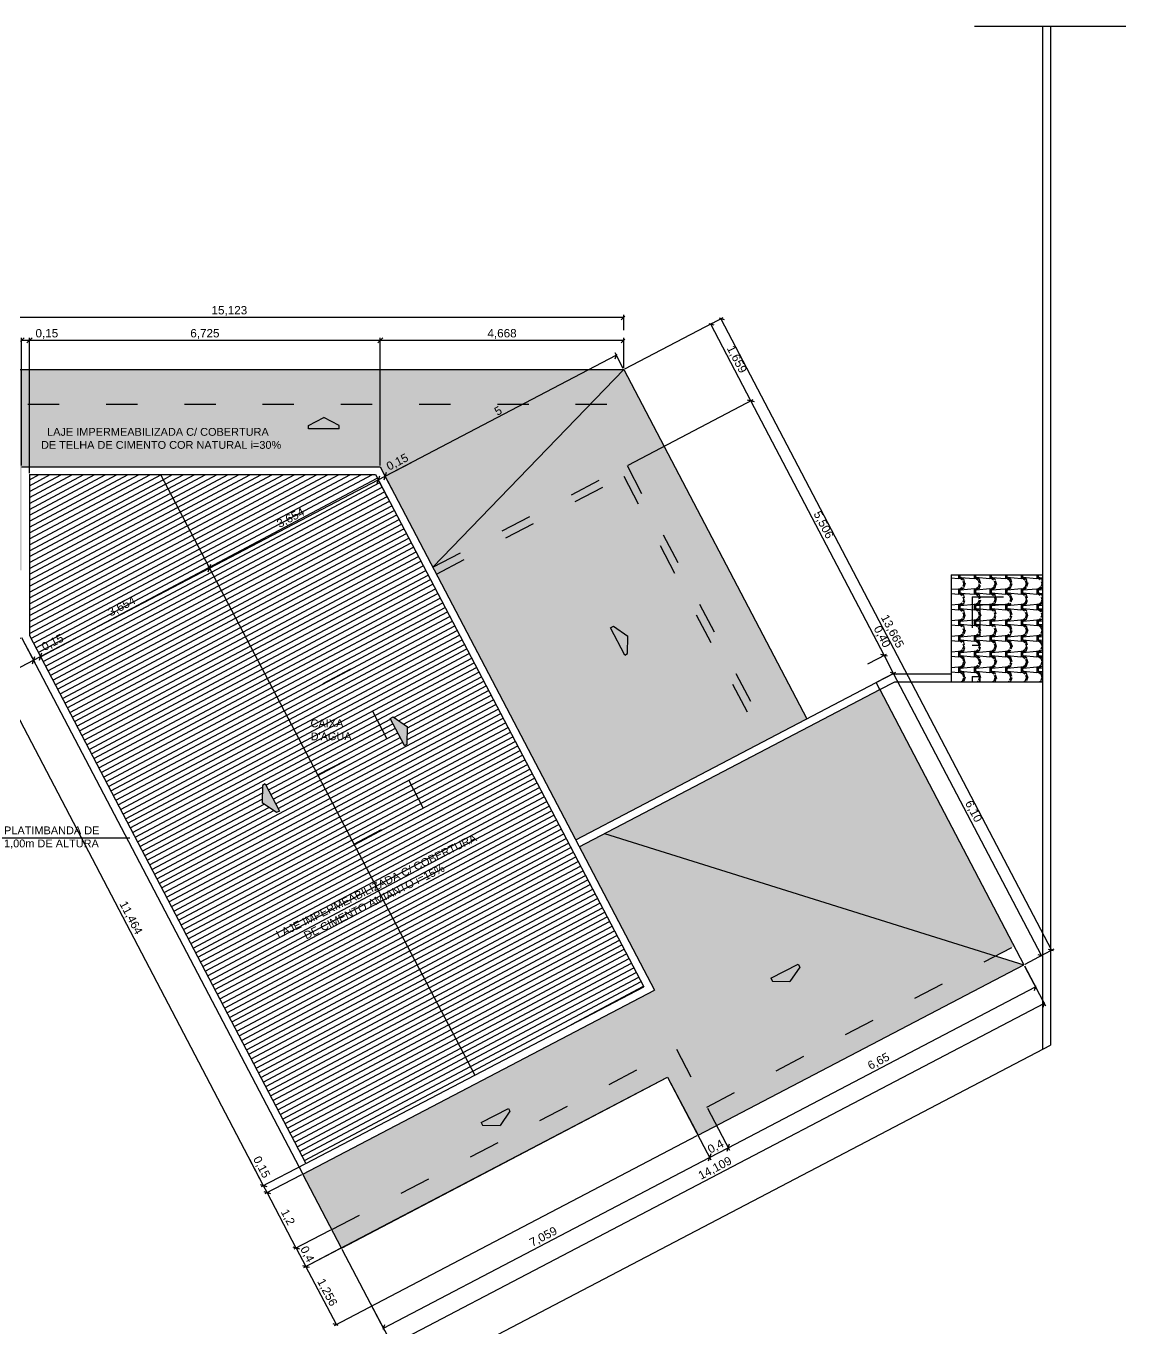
# Model space of a CAD drawing. Header units: millimetres. Extents: x 313 to 493, y 47 to 181.
# Drawn here: x 471.65 to 492.73, y 134.43 to 159.4 of the extents above; entities that cross this region are included whole.
import ezdxf

# ---------------------------------------------------------------- set-up
doc = ezdxf.new("R2010")
doc.units = ezdxf.units.MM
doc.header["$LTSCALE"] = 0.05
doc.header["$MEASUREMENT"] = 0
doc.header["$PDMODE"] = 3
doc.linetypes.add('ACAD_ISO03W100', pattern=[30, 12, -18])
for name, color, linetype in [('01', 1, 'Continuous'), ('02', 2, 'Continuous'), ('03', 3, 'Continuous'), ('05', 5, 'Continuous'), ('BAN', 13, 'Continuous'), ('P02', 6, 'Continuous'), ('RUAS', 5, 'Continuous'), ('TRACEJADO', 7, 'ACAD_ISO03W100'), ('VEGET', 3, 'Continuous')]:
    doc.layers.add(name, color=color, linetype=linetype)
doc.styles.get("Standard").update_dxf_attribs({"font": 'arial.ttf'})
doc.dimstyles.new('ISO-25', dxfattribs={"dimscale": 0.04, "dimtxt": 4, "dimasz": 2.5, "dimexe": 1.25, "dimexo": 0.625, "dimtad": 1, "dimdec": 3, "dimtxsty": 'Standard', "dimblk": 'OBLIQUE', "dimcen": 2.5, "dimadec": 0, "dimazin": 0, "dimtfac": 1, "dimtdec": 3, "dimtmove": 0, "dimatfit": 3, "dimldrblk": 'OBLIQUE', "dimfxl": 1, "dimarcsym": 0})
pattern_1 = [(243.2176, (-276.535729, -88.488078), (1.66295211208, 3.26260482417), [0.0624261, -6.1801698]), (278.71, (-276.563858, -88.543808), (-0.80500361074, 5.34808100761), [0.0635688, -6.2933172]), (317.29, (-276.554232, -88.606643), (3.98360778999, -3.657987186), [0.0635688, -6.2933172]), (352.7824, (-276.507521, -88.649761), (3.63473300352, -0.44577568223), [0.0624261, -6.1801698]), (28, (-276.4456, -88.6576), (0.12404281, 0.40572575), [0.03, -0.27]), (208, (-276.50924, -88.474), (-0.12404281, -0.40572575), [0.03, -0.27]), (118, (-276.53043, -88.48526), (-0.40572575, 0.12404281), [0.024, -0.276]), (118, (-276.50924, -88.474), (-0.40572575, 0.12404281), [0.024, -0.276]), (243.5377, (-276.554943, -88.471113), (-0.6370120192, -1.358018879), [0.077421, -2.5032768]), (280.2553, (-276.589442, -88.540422), (1.24431898771, -6.81334491227), [0.0787464, -7.7958963]), (315.7447, (-276.575422, -88.617911), (-4.95270457946, 4.8415613169), [0.0787464, -7.7958963]), (352.4623, (-276.51902, -88.672864), (-1.4820612755, 0.2312876218), [0.077421, -2.5032768]), (28, (-276.44227, -88.68302), (0.12404281, 0.40572575), [0.015, -0.285]), (208, (-276.5417, -88.46407), (-0.12404281, -0.40572575), [0.015, -0.285]), (118, (-276.40086, -88.72896), (-0.40572575, 0.12404281), [0.06, -0.24]), (118, (-276.37967, -88.7177), (-0.40572575, 0.12404281), [0.084, -0.216]), (202.8056, (-276.43962, -88.681612), (2.7896837523, 1.1435317698), [0.2650887, -3.0485196]), (213.1944, (-276.552294, -88.469704), (-2.5080021598, -1.6732977957), [0.2650887, -3.0485196])]

# ---------------------------------------------------------------- blocks, each defined once
blk = doc.blocks.new('_Oblique')
at = {"layer": 'TRACEJADO', "color": 0, "lineweight": -2}
blk.add_line((-0.5, -0.5), (0.5, 0.5), dxfattribs=at)
blk = doc.blocks.new('*D355')
at = {"layer": 'BAN', "color": 0, "lineweight": -2}
for p, q in [((484.793, 153.691), (485.013, 153.806)), ((484.968, 153.783), (491.307, 141.677)), ((491.133, 141.585), (491.352, 141.7))]:
    blk.add_line(p, q, dxfattribs=at)
at = {"layer": 'Defpoints', "color": 0}
for p in [(484.771, 153.68), (491.11, 141.574), (491.307, 141.677)]:
    blk.add_point(p, dxfattribs=at)
at = {"layer": 'BAN', "color": 0, "lineweight": -2, "xscale": 0.1, "yscale": 0.1, "zscale": 0.1}
for p, rotation in [((484.968, 153.783), 117.6381895532783), ((491.307, 141.677), 297.6381895532783)]:
    blk.add_blockref('_Oblique', p, dxfattribs=dict(at, rotation=rotation))
at = {"layer": 'BAN', "color": 0, "insert": (488.245, 147.786), "char_height": 0.16, "attachment_point": 5, "rotation": 297.6382}
blk.add_mtext('13,665', dxfattribs=at)
blk = doc.blocks.new('*D356')
at = {"layer": 'BAN', "color": 0, "lineweight": -2}
for p, q in [((483.189, 150.978), (485.585, 152.233)), ((488.095, 147.332), (485.541, 152.21)), ((487.781, 147.168), (488.139, 147.355))]:
    blk.add_line(p, q, dxfattribs=at)
at = {"layer": 'Defpoints', "color": 0}
for p in [(485.541, 152.21), (483.167, 150.967), (487.759, 147.156)]:
    blk.add_point(p, dxfattribs=at)
at = {"layer": 'BAN', "color": 0, "lineweight": -2, "xscale": 0.1, "yscale": 0.1, "zscale": 0.1}
for p, rotation in [((485.541, 152.21), 117.6381895532734), ((488.095, 147.332), 297.6381895532734)]:
    blk.add_blockref('_Oblique', p, dxfattribs=dict(at, rotation=rotation))
at = {"layer": 'BAN', "color": 0, "insert": (486.925, 149.827), "char_height": 0.16, "attachment_point": 5, "rotation": 297.6382}
blk.add_mtext('5,506', dxfattribs=at)
blk = doc.blocks.new('*D357')
at = {"layer": 'BAN', "color": 0, "lineweight": -2}
for p, q in [((471.541, 147.66), (470.84, 147.293)), ((476.202, 137.16), (470.884, 147.316)), ((476.992, 137.574), (476.157, 137.137))]:
    blk.add_line(p, q, dxfattribs=at)
at = {"layer": 'Defpoints', "color": 0}
for p in [(471.563, 147.671), (470.884, 147.316), (477.014, 137.586)]:
    blk.add_point(p, dxfattribs=at)
at = {"layer": 'BAN', "color": 0, "lineweight": -2, "xscale": 0.1, "yscale": 0.1, "zscale": 0.1}
for p, rotation in [((470.884, 147.316), 117.6381895532734), ((476.202, 137.16), 297.6381895532734)]:
    blk.add_blockref('_Oblique', p, dxfattribs=dict(at, rotation=rotation))
at = {"layer": 'BAN', "color": 0, "insert": (473.65, 142.294), "char_height": 0.16, "attachment_point": 5, "rotation": 297.6382}
blk.add_mtext('11,464', dxfattribs=at)
blk = doc.blocks.new('*D408')
at = {"layer": 'BAN', "color": 0, "lineweight": -2}
for p, q in [((475.181, 148.963), (475.138, 149.045)), ((471.924, 147.305), (475.162, 149.001)), ((471.919, 147.315), (471.947, 147.261))]:
    blk.add_line(p, q, dxfattribs=at)
at = {"layer": 'Defpoints', "color": 0}
for p in [(475.162, 149.001), (475.193, 148.941), (471.907, 147.338)]:
    blk.add_point(p, dxfattribs=at)
at = {"layer": 'BAN', "color": 0, "lineweight": -2, "xscale": 0.1, "yscale": 0.1, "zscale": 0.1}
for p, rotation in [((475.162, 149.001), 27.63818955327006), ((471.924, 147.305), 207.6381895532701)]:
    blk.add_blockref('_Oblique', p, dxfattribs=dict(at, rotation=rotation))
at = {"layer": 'BAN', "color": 0, "insert": (473.487, 148.26), "char_height": 0.16, "attachment_point": 5, "rotation": 27.6382}
blk.add_mtext('3,654', dxfattribs=at)
blk = doc.blocks.new('*D409')
at = {"layer": 'BAN', "color": 0, "lineweight": -2}
for p, q in [((471.575, 147.649), (471.815, 147.192)), ((471.924, 147.305), (472.426, 147.568)), ((471.791, 147.236), (471.924, 147.305)), ((471.919, 147.315), (471.947, 147.261))]:
    blk.add_line(p, q, dxfattribs=at)
at = {"layer": 'Defpoints', "color": 0}
for p in [(471.563, 147.671), (471.907, 147.338), (471.924, 147.305)]:
    blk.add_point(p, dxfattribs=at)
at = {"layer": 'BAN', "color": 0, "lineweight": -2, "xscale": 0.1, "yscale": 0.1, "zscale": 0.1}
for p, rotation in [((471.791, 147.236), 207.6381895532701), ((471.924, 147.305), 27.63818955327006)]:
    blk.add_blockref('_Oblique', p, dxfattribs=dict(at, rotation=rotation))
at = {"layer": 'BAN', "color": 0, "insert": (472.163, 147.567), "char_height": 0.16, "attachment_point": 5, "rotation": 27.6382}
blk.add_mtext('0,15', dxfattribs=at)
blk = doc.blocks.new('*D358')
at = {"layer": 'BAN', "color": 0, "lineweight": -2}
for p, q in [((471.575, 147.649), (471.815, 147.192)), ((465.161, 143.764), (471.791, 147.236)), ((464.945, 144.177), (465.184, 143.72))]:
    blk.add_line(p, q, dxfattribs=at)
at = {"layer": 'Defpoints', "color": 0}
for p in [(471.563, 147.671), (471.791, 147.236), (464.933, 144.2)]:
    blk.add_point(p, dxfattribs=at)
at = {"layer": 'BAN', "color": 0, "lineweight": -2, "xscale": 0.1, "yscale": 0.1, "zscale": 0.1}
for p, rotation in [((471.791, 147.236), 27.63818955326904), ((465.161, 143.764), 207.6381895532691)]:
    blk.add_blockref('_Oblique', p, dxfattribs=dict(at, rotation=rotation))
at = {"layer": 'BAN', "color": 0, "insert": (468.42, 145.607), "char_height": 0.16, "attachment_point": 5, "rotation": 27.6382}
blk.add_mtext('7,484', dxfattribs=at)
blk = doc.blocks.new('*D359')
at = {"layer": 'BAN', "color": 0, "lineweight": -2}
for p, q in [((483.924, 139.228), (476.969, 135.587)), ((484.507, 138.116), (477.552, 134.474)), ((477.596, 134.497), (477.013, 135.61))]:
    blk.add_line(p, q, dxfattribs=at)
at = {"layer": 'Defpoints', "color": 0}
for p in [(483.946, 139.24), (484.529, 138.127), (477.013, 135.61)]:
    blk.add_point(p, dxfattribs=at)
at = {"layer": 'BAN', "color": 0, "lineweight": -2, "xscale": 0.1, "yscale": 0.1, "zscale": 0.1}
for p, rotation in [((477.013, 135.61), 117.6381895532774), ((477.596, 134.497), 297.6381895532774)]:
    blk.add_blockref('_Oblique', p, dxfattribs=dict(at, rotation=rotation))
at = {"layer": 'BAN', "color": 0, "insert": (477.412, 135.11), "char_height": 0.16, "attachment_point": 5, "rotation": 297.6382}
blk.add_mtext('1,256', dxfattribs=at)
blk = doc.blocks.new('*D360')
at = {"layer": 'BAN', "color": 0, "lineweight": -2}
for p, q in [((490.795, 141.359), (491.187, 140.609)), ((491.164, 140.653), (478.665, 134.108)), ((478.296, 134.814), (478.689, 134.064))]:
    blk.add_line(p, q, dxfattribs=at)
at = {"layer": 'Defpoints', "color": 0}
for p in [(490.783, 141.381), (478.284, 134.836), (478.665, 134.108)]:
    blk.add_point(p, dxfattribs=at)
at = {"layer": 'BAN', "color": 0, "lineweight": -2, "xscale": 0.1, "yscale": 0.1, "zscale": 0.1}
for p, rotation in [((491.164, 140.653), 27.63818955327964), ((478.665, 134.108), 207.6381895532797)]:
    blk.add_blockref('_Oblique', p, dxfattribs=dict(at, rotation=rotation))
at = {"layer": 'BAN', "color": 0, "insert": (484.859, 137.488), "char_height": 0.16, "attachment_point": 5, "rotation": 27.6382}
blk.add_mtext('14,109', dxfattribs=at)
blk = doc.blocks.new('*D361')
at = {"layer": 'BAN', "color": 0, "lineweight": -2}
for p, q in [((483.958, 139.218), (484.774, 137.659)), ((478.498, 134.428), (484.751, 137.703)), ((477.704, 135.943), (478.521, 134.384))]:
    blk.add_line(p, q, dxfattribs=at)
at = {"layer": 'Defpoints', "color": 0}
for p in [(483.946, 139.24), (484.751, 137.703), (477.693, 135.966)]:
    blk.add_point(p, dxfattribs=at)
at = {"layer": 'BAN', "color": 0, "lineweight": -2, "xscale": 0.1, "yscale": 0.1, "zscale": 0.1}
for p, rotation in [((484.751, 137.703), 27.63818955328103), ((478.498, 134.428), 207.638189553281)]:
    blk.add_blockref('_Oblique', p, dxfattribs=dict(at, rotation=rotation))
at = {"layer": 'BAN', "color": 0, "insert": (481.568, 136.173), "char_height": 0.16, "attachment_point": 5, "rotation": 27.6382}
blk.add_mtext('7,059', dxfattribs=at)
blk = doc.blocks.new('*D362')
at = {"layer": 'BAN', "color": 0, "lineweight": -2}
for p, q in [((477.485, 136.308), (476.784, 135.941)), ((476.828, 135.964), (477.013, 135.61)), ((477.671, 135.954), (476.969, 135.587))]:
    blk.add_line(p, q, dxfattribs=at)
at = {"layer": 'Defpoints', "color": 0}
for p in [(477.507, 136.32), (477.693, 135.966), (477.013, 135.61)]:
    blk.add_point(p, dxfattribs=at)
at = {"layer": 'BAN', "color": 0, "lineweight": -2, "xscale": 0.1, "yscale": 0.1, "zscale": 0.1}
for p, rotation in [((476.828, 135.964), 117.6381895532734), ((477.013, 135.61), 297.6381895532734)]:
    blk.add_blockref('_Oblique', p, dxfattribs=dict(at, rotation=rotation))
at = {"layer": 'BAN', "color": 0, "insert": (477.028, 135.843), "char_height": 0.16, "attachment_point": 5, "rotation": 297.6382}
blk.add_mtext('0,4', dxfattribs=at)
blk = doc.blocks.new('*D363')
at = {"layer": 'BAN', "color": 0, "lineweight": -2}
for p, q in [((476.202, 137.16), (475.939, 137.662)), ((476.992, 137.574), (476.157, 137.137)), ((476.928, 137.371), (476.227, 137.004)), ((476.271, 137.027), (476.202, 137.16))]:
    blk.add_line(p, q, dxfattribs=at)
at = {"layer": 'Defpoints', "color": 0}
for p in [(477.014, 137.586), (476.951, 137.383), (476.202, 137.16)]:
    blk.add_point(p, dxfattribs=at)
at = {"layer": 'BAN', "color": 0, "lineweight": -2, "xscale": 0.1, "yscale": 0.1, "zscale": 0.1}
for p, rotation in [((476.202, 137.16), 117.6381895532734), ((476.271, 137.027), 297.6381895532734)]:
    blk.add_blockref('_Oblique', p, dxfattribs=dict(at, rotation=rotation))
at = {"layer": 'BAN', "color": 0, "insert": (476.154, 137.512), "char_height": 0.16, "attachment_point": 5, "rotation": 297.6382}
blk.add_mtext('0,15', dxfattribs=at)
blk = doc.blocks.new('*D364')
at = {"layer": 'BAN', "color": 0, "lineweight": -2}
for p, q in [((476.928, 137.371), (476.227, 137.004)), ((476.828, 135.964), (476.271, 137.027)), ((477.485, 136.308), (476.784, 135.941))]:
    blk.add_line(p, q, dxfattribs=at)
at = {"layer": 'Defpoints', "color": 0}
for p in [(476.951, 137.383), (476.271, 137.027), (477.507, 136.32)]:
    blk.add_point(p, dxfattribs=at)
at = {"layer": 'BAN', "color": 0, "lineweight": -2, "xscale": 0.1, "yscale": 0.1, "zscale": 0.1}
for p, rotation in [((476.271, 137.027), 117.6381895532734), ((476.828, 135.964), 297.6381895532734)]:
    blk.add_blockref('_Oblique', p, dxfattribs=dict(at, rotation=rotation))
at = {"layer": 'BAN', "color": 0, "insert": (476.657, 136.552), "char_height": 0.16, "attachment_point": 5, "rotation": 297.6382}
blk.add_mtext('1,2', dxfattribs=at)
blk = doc.blocks.new('*D365')
at = {"layer": 'BAN', "color": 0, "lineweight": -2}
for p, q in [((490.786, 141.376), (491.02, 140.929)), ((485.105, 137.888), (490.997, 140.973)), ((484.709, 138.645), (485.129, 137.844))]:
    blk.add_line(p, q, dxfattribs=at)
at = {"layer": 'Defpoints', "color": 0}
for p in [(490.774, 141.398), (490.997, 140.973), (484.698, 138.667)]:
    blk.add_point(p, dxfattribs=at)
at = {"layer": 'BAN', "color": 0, "lineweight": -2, "xscale": 0.1, "yscale": 0.1, "zscale": 0.1}
for p, rotation in [((490.997, 140.973), 27.63818955328028), ((485.105, 137.888), 207.6381895532803)]:
    blk.add_blockref('_Oblique', p, dxfattribs=dict(at, rotation=rotation))
at = {"layer": 'BAN', "color": 0, "insert": (487.995, 139.538), "char_height": 0.16, "attachment_point": 5, "rotation": 27.6382}
blk.add_mtext('6,65', dxfattribs=at)
blk = doc.blocks.new('*D366')
at = {"layer": 'BAN', "color": 0, "lineweight": -2}
for p, q in [((483.958, 139.218), (484.774, 137.659)), ((484.709, 138.645), (485.129, 137.844)), ((484.751, 137.703), (485.105, 137.888))]:
    blk.add_line(p, q, dxfattribs=at)
at = {"layer": 'Defpoints', "color": 0}
for p in [(483.946, 139.24), (484.698, 138.667), (485.105, 137.888)]:
    blk.add_point(p, dxfattribs=at)
at = {"layer": 'BAN', "color": 0, "lineweight": -2, "xscale": 0.1, "yscale": 0.1, "zscale": 0.1}
for p, rotation in [((485.105, 137.888), 27.63818955328028), ((484.751, 137.703), 207.6381895532803)]:
    blk.add_blockref('_Oblique', p, dxfattribs=dict(at, rotation=rotation))
at = {"layer": 'BAN', "color": 0, "insert": (484.872, 137.903), "char_height": 0.16, "attachment_point": 5, "rotation": 27.6382}
blk.add_mtext('0,4', dxfattribs=at)
blk = doc.blocks.new('*D367')
at = {"layer": 'BAN', "color": 0, "lineweight": -2}
for p, q in [((488.095, 147.332), (487.833, 147.833)), ((487.781, 147.168), (488.139, 147.355)), ((488.278, 146.983), (488.095, 147.332)), ((487.964, 146.819), (488.322, 147.006))]:
    blk.add_line(p, q, dxfattribs=at)
at = {"layer": 'Defpoints', "color": 0}
for p in [(488.095, 147.332), (487.759, 147.156), (487.942, 146.807)]:
    blk.add_point(p, dxfattribs=at)
at = {"layer": 'BAN', "color": 0, "lineweight": -2, "xscale": 0.1, "yscale": 0.1, "zscale": 0.1}
for p, rotation in [((488.095, 147.332), 117.6381895532734), ((488.278, 146.983), 297.6381895532734)]:
    blk.add_blockref('_Oblique', p, dxfattribs=dict(at, rotation=rotation))
at = {"layer": 'BAN', "color": 0, "insert": (488.048, 147.683), "char_height": 0.16, "attachment_point": 5, "rotation": 297.6382}
blk.add_mtext('0,40', dxfattribs=at)
blk = doc.blocks.new('*D368')
at = {"layer": 'BAN', "color": 0, "lineweight": -2}
for p, q in [((487.964, 146.819), (488.322, 147.006)), ((491.11, 141.574), (488.278, 146.983)), ((490.796, 141.409), (491.155, 141.597))]:
    blk.add_line(p, q, dxfattribs=at)
at = {"layer": 'Defpoints', "color": 0}
for p in [(487.942, 146.807), (488.278, 146.983), (490.774, 141.398)]:
    blk.add_point(p, dxfattribs=at)
at = {"layer": 'BAN', "color": 0, "lineweight": -2, "xscale": 0.1, "yscale": 0.1, "zscale": 0.1}
for p, rotation in [((488.278, 146.983), 117.6381895532742), ((491.11, 141.574), 297.6381895532742)]:
    blk.add_blockref('_Oblique', p, dxfattribs=dict(at, rotation=rotation))
at = {"layer": 'BAN', "color": 0, "insert": (489.801, 144.335), "char_height": 0.16, "attachment_point": 5, "rotation": 297.6382}
blk.add_mtext('6,10', dxfattribs=at)
blk = doc.blocks.new('*D419')
at = {"layer": 'BAN', "color": 0, "lineweight": -2}
for p, q in [((478.532, 150.765), (482.961, 153.085)), ((483.095, 152.83), (482.938, 153.129)), ((478.718, 150.411), (478.509, 150.81))]:
    blk.add_line(p, q, dxfattribs=at)
at = {"layer": 'Defpoints', "color": 0}
for p in [(482.961, 153.085), (483.106, 152.808), (478.729, 150.388)]:
    blk.add_point(p, dxfattribs=at)
at = {"layer": 'BAN', "color": 0, "lineweight": -2, "xscale": 0.1, "yscale": 0.1, "zscale": 0.1}
for p, rotation in [((482.961, 153.085), 27.63818955327006), ((478.532, 150.765), 207.6381895532701)]:
    blk.add_blockref('_Oblique', p, dxfattribs=dict(at, rotation=rotation))
at = {"layer": 'BAN', "color": 0, "insert": (480.697, 152.019), "char_height": 0.16, "attachment_point": 5, "rotation": 27.6382}
blk.add_mtext('5', dxfattribs=at)
blk = doc.blocks.new('*D401')
at = {"layer": 'BAN', "color": 0, "lineweight": -2}
for p, q in [((478.438, 150.97), (478.438, 153.42)), ((478.438, 153.37), (483.106, 153.37)), ((483.106, 152.833), (483.106, 153.42))]:
    blk.add_line(p, q, dxfattribs=at)
at = {"layer": 'Defpoints', "color": 0}
for p in [(483.106, 153.37), (483.106, 152.808), (478.438, 150.945)]:
    blk.add_point(p, dxfattribs=at)
at = {"layer": 'BAN', "color": 0, "lineweight": -2, "xscale": 0.1, "yscale": 0.1, "zscale": 0.1, "rotation": 180}
blk.add_blockref('_Oblique', (478.438, 153.37), dxfattribs=at)
at = {"layer": 'BAN', "color": 0, "lineweight": -2, "xscale": 0.1, "yscale": 0.1, "zscale": 0.1}
blk.add_blockref('_Oblique', (483.106, 153.37), dxfattribs=at)
at = {"layer": 'BAN', "color": 0, "insert": (480.772, 153.491), "char_height": 0.16, "attachment_point": 5}
blk.add_mtext('4,668', dxfattribs=at)
blk = doc.blocks.new('*D402')
at = {"layer": 'BAN', "color": 0, "lineweight": -2}
for p, q in [((467.983, 153.564), (467.983, 153.861)), ((467.983, 153.811), (483.106, 153.811)), ((483.106, 153.564), (483.106, 153.861))]:
    blk.add_line(p, q, dxfattribs=at)
at = {"layer": 'Defpoints', "color": 0}
for p in [(483.106, 153.811), (467.983, 153.539), (483.106, 153.539)]:
    blk.add_point(p, dxfattribs=at)
at = {"layer": 'BAN', "color": 0, "lineweight": -2, "xscale": 0.1, "yscale": 0.1, "zscale": 0.1, "rotation": 180}
blk.add_blockref('_Oblique', (467.983, 153.811), dxfattribs=at)
at = {"layer": 'BAN', "color": 0, "lineweight": -2, "xscale": 0.1, "yscale": 0.1, "zscale": 0.1}
blk.add_blockref('_Oblique', (483.106, 153.811), dxfattribs=at)
at = {"layer": 'BAN', "color": 0, "insert": (475.545, 153.932), "char_height": 0.16, "attachment_point": 5}
blk.add_mtext('15,123', dxfattribs=at)
blk = doc.blocks.new('*D403')
at = {"layer": 'BAN', "color": 0, "lineweight": -2}
for p, q in [((471.713, 150.82), (471.713, 153.42)), ((471.713, 153.37), (478.438, 153.37)), ((478.438, 150.97), (478.438, 153.42))]:
    blk.add_line(p, q, dxfattribs=at)
at = {"layer": 'Defpoints', "color": 0}
for p in [(478.438, 153.37), (471.713, 150.795), (478.438, 150.945)]:
    blk.add_point(p, dxfattribs=at)
at = {"layer": 'BAN', "color": 0, "lineweight": -2, "xscale": 0.1, "yscale": 0.1, "zscale": 0.1, "rotation": 180}
blk.add_blockref('_Oblique', (471.713, 153.37), dxfattribs=at)
at = {"layer": 'BAN', "color": 0, "lineweight": -2, "xscale": 0.1, "yscale": 0.1, "zscale": 0.1}
blk.add_blockref('_Oblique', (478.438, 153.37), dxfattribs=at)
at = {"layer": 'BAN', "color": 0, "insert": (475.076, 153.491), "char_height": 0.16, "attachment_point": 5}
blk.add_mtext('6,725', dxfattribs=at)
blk = doc.blocks.new('*D404')
at = {"layer": 'BAN', "color": 0, "lineweight": -2}
for p, q in [((471.563, 150.97), (471.563, 153.42)), ((471.563, 153.37), (471.713, 153.37)), ((471.713, 150.82), (471.713, 153.42)), ((471.713, 153.37), (472.28, 153.37))]:
    blk.add_line(p, q, dxfattribs=at)
at = {"layer": 'Defpoints', "color": 0}
for p in [(471.713, 153.37), (471.563, 150.945), (471.713, 150.795)]:
    blk.add_point(p, dxfattribs=at)
at = {"layer": 'BAN', "color": 0, "lineweight": -2, "xscale": 0.1, "yscale": 0.1, "zscale": 0.1, "rotation": 180}
blk.add_blockref('_Oblique', (471.563, 153.37), dxfattribs=at)
at = {"layer": 'BAN', "color": 0, "lineweight": -2, "xscale": 0.1, "yscale": 0.1, "zscale": 0.1}
blk.add_blockref('_Oblique', (471.713, 153.37), dxfattribs=at)
at = {"layer": 'BAN', "color": 0, "insert": (472.047, 153.491), "char_height": 0.16, "attachment_point": 5}
blk.add_mtext('0,15', dxfattribs=at)
blk = doc.blocks.new('*D432')
at = {"layer": 'BAN', "color": 0, "lineweight": -2}
for p, q in [((478.532, 150.765), (479.034, 151.028)), ((478.718, 150.411), (478.509, 150.81)), ((478.585, 150.341), (478.376, 150.74)), ((478.399, 150.696), (478.532, 150.765))]:
    blk.add_line(p, q, dxfattribs=at)
at = {"layer": 'Defpoints', "color": 0}
for p in [(478.532, 150.765), (478.596, 150.319), (478.729, 150.388)]:
    blk.add_point(p, dxfattribs=at)
at = {"layer": 'BAN', "color": 0, "lineweight": -2, "xscale": 0.1, "yscale": 0.1, "zscale": 0.1}
for p, rotation in [((478.532, 150.765), 27.63818955327006), ((478.399, 150.696), 207.6381895532701)]:
    blk.add_blockref('_Oblique', p, dxfattribs=dict(at, rotation=rotation))
at = {"layer": 'BAN', "color": 0, "insert": (478.771, 151.027), "char_height": 0.16, "attachment_point": 5, "rotation": 27.6382}
blk.add_mtext('0,15', dxfattribs=at)
blk = doc.blocks.new('*D433')
at = {"layer": 'BAN', "color": 0, "lineweight": -2}
for p, q in [((475.162, 149.001), (478.399, 150.696)), ((478.585, 150.341), (478.376, 150.74)), ((475.181, 148.963), (475.138, 149.045))]:
    blk.add_line(p, q, dxfattribs=at)
at = {"layer": 'Defpoints', "color": 0}
for p in [(478.399, 150.696), (478.596, 150.319), (475.193, 148.941)]:
    blk.add_point(p, dxfattribs=at)
at = {"layer": 'BAN', "color": 0, "lineweight": -2, "xscale": 0.1, "yscale": 0.1, "zscale": 0.1}
for p, rotation in [((478.399, 150.696), 27.63818955327006), ((475.162, 149.001), 207.6381895532701)]:
    blk.add_blockref('_Oblique', p, dxfattribs=dict(at, rotation=rotation))
at = {"layer": 'BAN', "color": 0, "insert": (476.724, 149.956), "char_height": 0.16, "attachment_point": 5, "rotation": 27.6382}
blk.add_mtext('3,654', dxfattribs=at)
blk = doc.blocks.new('*D406')
at = {"layer": 'BAN', "color": 0, "lineweight": -2}
for p, q in [((483.128, 152.82), (484.815, 153.703)), ((485.541, 152.21), (484.771, 153.68)), ((483.189, 150.978), (485.585, 152.233))]:
    blk.add_line(p, q, dxfattribs=at)
at = {"layer": 'Defpoints', "color": 0}
for p in [(484.771, 153.68), (483.106, 152.808), (483.167, 150.967)]:
    blk.add_point(p, dxfattribs=at)
at = {"layer": 'BAN', "color": 0, "lineweight": -2, "xscale": 0.1, "yscale": 0.1, "zscale": 0.1}
for p, rotation in [((484.771, 153.68), 117.6381895532734), ((485.541, 152.21), 297.6381895532734)]:
    blk.add_blockref('_Oblique', p, dxfattribs=dict(at, rotation=rotation))
at = {"layer": 'BAN', "color": 0, "insert": (485.263, 153.001), "char_height": 0.16, "attachment_point": 5, "rotation": 297.6382}
blk.add_mtext('1,659', dxfattribs=at)

msp = doc.modelspace()

# ---------------------------------------------------------------- hatches: boundary and pattern name
at = {"layer": '01'}
h = msp.add_hatch(dxfattribs=at)
h.set_pattern_fill('TELHA2', color=256, scale=0.3, angle=180, style=0)
h.set_pattern_definition([(305.2176, (-276.655666, -88.747688), (-2.10000034906, 2.99999974996), [0.0624261, -6.1801698]), (340.71, (-276.619666, -88.798688), (-5.10000155527, 1.7999959482), [0.0635688, -6.2933172]), (19.29, (-276.559666, -88.819688), (5.10000155527, 1.7999959482), [0.0635688, -6.2933172]), (54.7824, (-276.499666, -88.798688), (2.10000034906, 2.99999974996), [0.0624261, -6.1801698]), (90, (-276.46367, -88.7477), (-0.3, 0.3), [0.03, -0.27]), (270, (-276.65567, -88.7177), (0.3, -0.3), [0.03, -0.27]), (180, (-276.65567, -88.7417), (-0.3, -0.3), [0.024, -0.276]), (180, (-276.65567, -88.7177), (-0.3, -0.3), [0.024, -0.276]), (305.5377, (-276.679666, -88.756688), (0.900000472, -1.1999994744), [0.077421, -2.5032768]), (342.2553, (-276.634666, -88.819688), (6.59999886937, -2.10000322881), [0.0787464, -7.7958963]), (17.7447, (-276.559666, -88.843688), (-6.59999886937, -2.10000322881), [0.0787464, -7.7958963]), (54.4623, (-276.484666, -88.819688), (-0.900000472, -1.1999994744), [0.077421, -2.5032768]), (90, (-276.43967, -88.7567), (-0.3, 0.3), [0.015, -0.285]), (270, (-276.67967, -88.7417), (0.3, -0.3), [0.015, -0.285]), (180, (-276.37967, -88.7417), (-0.3, -0.3), [0.06, -0.24]), (180, (-276.37967, -88.7177), (-0.3, -0.3), [0.084, -0.216]), (264.8056, (-276.439666, -88.753688), (0.2999985674, 3.000000201), [0.2650887, -3.0485196]), (275.1944, (-276.679666, -88.753688), (0.2999985674, -3.000000201), [0.2650887, -3.0485196])])
h.paths.add_polyline_path([(467.183, 152.1448), (467.183, 152.808), (465.533, 152.808), (465.533, 152.2069), (468.773, 148.9609), (471.5633, 148.9609), (471.5633, 150.9448), (478.4379, 150.9448), (479.4466, 149.0186), (482.4658, 152.1448)])
h.paths.add_polyline_path([(469.7608, 151.3698), (470.0553, 151.2122), (470.0553, 151.1509), (469.4664, 151.1509), (469.4664, 151.2122)], flags=16)
h.paths.add_polyline_path([(477.0607, 151.7351), (477.3552, 151.8927), (477.6497, 151.7351), (477.6497, 151.6738), (477.0607, 151.6738)], flags=16)
h.paths.add_polyline_path([(482.4658, 152.1448), (483.1063, 152.808), (467.183, 152.808), (467.183, 152.1448)])
h.paths.add_polyline_path([(478.4878, 151.0328), (478.9279, 151.2633), (479.0542, 151.0221), (478.6141, 150.7916)], flags=24)
h.paths.add_polyline_path([(480.5585, 152.0837), (480.7234, 152.1701), (480.836, 151.955), (480.6711, 151.8687)], flags=24)
h.paths.add_polyline_path([(470.9379, 149.6509), (470.9379, 150.2735), (471.2102, 150.2735), (471.2102, 149.6509)], flags=24)
h.paths.add_polyline_path([(470.9379, 151.2392), (470.9379, 151.8691), (471.2102, 151.8691), (471.2102, 151.2392)], flags=24)
h.paths.add_polyline_path([(470.4693, 148.9947), (470.4693, 149.6128), (470.7416, 149.6128), (470.7416, 148.9947)], flags=24)
h.paths.add_polyline_path([(470.4693, 151.5582), (470.4693, 152.1946), (470.7416, 152.1946), (470.7416, 151.5582)], flags=24)
h.paths.add_polyline_path([(471.897, 151.7269), (476.5844, 151.7269), (476.5844, 151.2411), (471.897, 151.2411)], flags=24)
h.paths.add_polyline_path([(470.9379, 152.2289), (470.9379, 152.7239), (471.2102, 152.7239), (471.2102, 152.2289)], flags=25)
h = msp.add_hatch(dxfattribs=at)
h.set_pattern_fill('TELHA2', color=256, scale=0.3, angle=118, style=0)
h.set_pattern_definition(pattern_1)
h.paths.add_polyline_path([(483.104, 150.7644), (479.5162, 148.8857), (482.1835, 143.7918), (485.7714, 145.6705)])
h.paths.add_polyline_path([(482.9061, 147.8859), (483.1823, 147.6982), (483.1793, 147.3642), (483.125, 147.3357), (482.8518, 147.8575)], flags=17)
h.paths.add_polyline_path([(483.104, 150.7644), (485.7714, 145.6705), (485.9043, 145.7401), (483.1673, 150.9669), (479.4466, 149.0186), (479.5162, 148.8857)])
h.paths.add_polyline_path([(483.4536, 152.1448), (482.4658, 152.1448), (479.4466, 149.0186), (483.1673, 150.9669), (485.9043, 145.7401), (486.613, 146.1112)])
h.paths.add_polyline_path([(483.1063, 152.808), (482.4658, 152.1448), (483.4536, 152.1448)])
h = msp.add_hatch(dxfattribs=at)
h.set_pattern_fill('TELHA2', color=256, scale=0.3, angle=270, style=0)
h.set_pattern_definition([(35.2176, (-276.349666, -88.993688), (-2.99999974996, -2.10000034906), [0.0624261, -6.1801698]), (70.71, (-276.298666, -88.957688), (-1.7999959482, -5.10000155527), [0.0635688, -6.2933172]), (109.29, (-276.277666, -88.897688), (-1.7999959482, 5.10000155527), [0.0635688, -6.2933172]), (144.7824, (-276.298666, -88.837688), (-2.99999974996, 2.10000034906), [0.0624261, -6.1801698]), (180, (-276.34967, -88.8017), (-0.3, -0.3), [0.03, -0.27]), (0, (-276.37967, -88.9937), (0.3, 0.3), [0.03, -0.27]), (270, (-276.35567, -88.9937), (0.3, -0.3), [0.024, -0.276]), (270, (-276.37967, -88.9937), (0.3, -0.3), [0.024, -0.276]), (35.5377, (-276.340666, -89.017688), (1.1999994744, 0.900000472), [0.077421, -2.5032768]), (72.2553, (-276.277666, -88.972688), (2.10000322881, 6.59999886937), [0.0787464, -7.7958963]), (107.7447, (-276.253666, -88.897688), (2.10000322881, -6.59999886937), [0.0787464, -7.7958963]), (144.4623, (-276.277666, -88.822688), (1.1999994744, -0.900000472), [0.077421, -2.5032768]), (180, (-276.34067, -88.7777), (-0.3, -0.3), [0.015, -0.285]), (0, (-276.35567, -89.0177), (0.3, 0.3), [0.015, -0.285]), (270, (-276.35567, -88.7177), (0.3, -0.3), [0.06, -0.24]), (270, (-276.37967, -88.7177), (0.3, -0.3), [0.084, -0.216]), (354.8056, (-276.343666, -88.777688), (-3.000000201, 0.2999985674), [0.2650887, -3.0485196]), (5.1944, (-276.343666, -89.017688), (3.000000201, 0.2999985674), [0.2650887, -3.0485196])])
h.paths.add_polyline_path([(491.133, 148.8742), (489.383, 148.8742), (489.383, 146.8242), (491.133, 146.8242)])
h = msp.add_hatch(dxfattribs=at)
h.set_pattern_fill('TELHA2', color=256, scale=0.3, angle=118, style=0)
h.set_pattern_definition(pattern_1)
h.paths.add_polyline_path([(488.0114, 146.6742), (485.9738, 145.6072), (482.735, 143.9113), (490.2344, 141.5666), (490.5888, 141.7521)])
h = msp.add_hatch(dxfattribs=at)
h.set_pattern_fill('TELHA2', color=256, scale=0.3, angle=28, style=0)
h.set_pattern_definition([(153.2176, (-276.150057, -88.561625), (3.26260482417, -1.66295211208), [0.0624261, -6.1801698]), (188.71, (-276.205786, -88.533496), (5.34808100761, 0.80500361074), [0.0635688, -6.2933172]), (227.29, (-276.268622, -88.543122), (-3.657987186, -3.98360778999), [0.0635688, -6.2933172]), (262.7824, (-276.31174, -88.589832), (-0.44577568223, -3.63473300352), [0.0624261, -6.1801698]), (298, (-276.31958, -88.65176), (0.40572575, -0.12404281), [0.03, -0.27]), (118, (-276.13597, -88.5881), (-0.40572575, 0.12404281), [0.03, -0.27]), (28, (-276.14724, -88.56692), (0.12404281, 0.40572575), [0.024, -0.276]), (28, (-276.13597, -88.5881), (0.12404281, 0.40572575), [0.024, -0.276]), (153.5377, (-276.13309, -88.54241), (-1.358018879, 0.6370120192), [0.077421, -2.5032768]), (190.2553, (-276.2024, -88.507912), (-6.81334491227, -1.24431898771), [0.0787464, -7.7958963]), (225.7447, (-276.279889, -88.521931), (4.8415613169, 4.95270457946), [0.0787464, -7.7958963]), (262.4623, (-276.334843, -88.578333), (0.2312876218, 1.4820612755), [0.077421, -2.5032768]), (298, (-276.345, -88.65508), (0.40572575, -0.12404281), [0.015, -0.285]), (118, (-276.12605, -88.55566), (-0.40572575, 0.12404281), [0.015, -0.285]), (28, (-276.39093, -88.6965), (0.12404281, 0.40572575), [0.06, -0.24]), (28, (-276.37967, -88.7177), (0.12404281, 0.40572575), [0.084, -0.216]), (112.8056, (-276.34359, -88.657733), (1.1435317698, -2.7896837523), [0.2650887, -3.0485196]), (123.1944, (-276.131683, -88.54506), (-1.6732977957, 2.5080021598), [0.2650887, -3.0485196])])
h.paths.add_polyline_path([(482.735, 143.9113), (482.2531, 143.6589), (483.6911, 140.9126), (476.9506, 137.3831), (477.6928, 135.9656), (483.9461, 139.2401), (484.5288, 138.1274), (490.7743, 141.3978)])
h.paths.add_polyline_path([(485.927, 141.1368), (486.4503, 141.407), (486.4784, 141.3526), (486.289, 141.0774), (485.9551, 141.0824)], flags=16)
h.paths.add_polyline_path([(480.8948, 138.6425), (480.923, 138.5881), (480.7336, 138.3129), (480.3996, 138.3179), (480.3715, 138.3723)], flags=16)
at = {"layer": '03'}
h = msp.add_hatch(dxfattribs=at)
h.set_pattern_fill('ANSI31', color=256, scale=0.8, angle=163, style=0)
h.paths.add_polyline_path([(474.2221, 150.7948), (471.7133, 150.7948), (471.7133, 147.7083), (477.0139, 137.5855), (480.2513, 139.2807)])
h.paths.add_polyline_path([(476.1776, 144.8365), (476.1746, 144.5025), (476.4508, 144.3147), (476.5051, 144.3432), (476.2319, 144.8649)], flags=17)
h.paths.add_polyline_path([(476.5409, 146.3666), (477.8697, 147.0624), (478.5656, 145.7336), (479.2614, 144.4047), (477.9325, 143.7089), (480.2513, 139.2807), (483.4887, 140.9759), (478.3472, 150.7948), (474.2221, 150.7948)])
h.paths.add_polyline_path([(478.6289, 146.1201), (478.9022, 145.5984), (478.9564, 145.6268), (478.9594, 145.9608), (478.6832, 146.1485)], flags=17)
h.paths.add_polyline_path([(476.5409, 146.3666), (477.2367, 145.0378), (478.5656, 145.7336), (477.8697, 147.0624)], flags=16)
h.paths.add_polyline_path([(477.2367, 145.0378), (477.9325, 143.7089), (479.2614, 144.4047), (478.5656, 145.7336)], flags=17)
h.paths.add_polyline_path([(473.1493, 148.2374), (473.6978, 148.5246), (473.8241, 148.2834), (473.2756, 147.9962)], flags=24)
h.paths.add_polyline_path([(471.8802, 147.5728), (472.3203, 147.8033), (472.4466, 147.5621), (472.0065, 147.3316)], flags=24)
h.paths.add_polyline_path([(476.3736, 142.049), (480.2711, 143.9736), (480.4862, 143.5379), (476.5887, 141.6134)], flags=25)
h.paths.add_polyline_path([(476.3867, 149.9326), (476.9352, 150.2198), (477.0615, 149.9786), (476.513, 149.6914)], flags=25)
h.paths.add_polyline_path([(477.0631, 146.137), (477.9434, 146.1425), (477.9466, 145.6246), (477.0664, 145.619)], flags=8)
at = {"layer": 'P02'}
for points in [[(477.6497, 151.6738), (477.6497, 151.7351), (477.3552, 151.8927), (477.0607, 151.7351), (477.0607, 151.6738)], [(483.125, 147.3357), (483.1793, 147.3642), (483.1823, 147.6982), (482.9061, 147.8859), (482.8518, 147.8575)], [(478.9022, 145.5984), (478.9564, 145.6268), (478.9594, 145.9608), (478.6832, 146.1485), (478.6289, 146.1201)], [(476.2319, 144.8649), (476.1776, 144.8365), (476.1746, 144.5025), (476.4508, 144.3147), (476.5051, 144.3432)], [(485.927, 141.1368), (485.9551, 141.0824), (486.289, 141.0774), (486.4784, 141.3526), (486.4503, 141.407)], [(480.3715, 138.3723), (480.3996, 138.3179), (480.7336, 138.3129), (480.923, 138.5881), (480.8948, 138.6425)]]:
    msp.add_hatch(color=256, dxfattribs=at).paths.add_polyline_path(points)

# ---------------------------------------------------------------- linework, layer by layer
at = {"layer": '01'}
msp.add_line((489.8263, 159.3958), (492.731, 159.3958), dxfattribs=at)
at = {"layer": '02'}
for p, q in [((451.933, 152.808), (483.1063, 152.808)), ((483.1063, 152.808), (486.613, 146.1112)), ((489.383, 148.8742), (489.383, 146.8242)), ((489.383, 148.8742), (491.133, 148.8742)), ((487.9418, 146.8071), (488.2779, 146.983)), ((488.0114, 146.6742), (488.2979, 146.8242)), ((488.261, 146.9742), (489.383, 146.9742)), ((488.2979, 146.8242), (489.383, 146.8242)), ((489.383, 146.8242), (491.133, 146.8242)), ((488.0114, 146.6742), (490.7743, 141.3978)), ((484.5288, 138.1274), (490.7743, 141.3978)), ((436.283, 111.058), (491.283, 139.858)), ((477.6928, 135.9656), (483.9461, 139.2401)), ((483.9461, 139.2401), (484.5288, 138.1274)), ((477.6928, 135.9656), (476.9506, 137.3831))]:
    msp.add_line(p, q, dxfattribs=at)
at = {"layer": '03'}
msp.add_line((471.0038, 143.8301), (473.6399, 143.8301), dxfattribs=at)
at = {"layer": '05'}
for p, q in [((491.133, 159.3958), (491.133, 139.7795)), ((491.283, 159.3958), (491.283, 139.858)), ((471.5633, 150.9448), (478.4379, 150.9448)), ((471.7133, 150.7948), (478.3472, 150.7948)), ((471.7133, 150.7948), (471.7133, 147.7083)), ((478.3472, 150.7948), (483.4887, 140.9759)), ((478.4379, 150.9448), (483.6911, 140.9126)), ((471.5633, 147.6714), (473.5411, 143.8944)), ((471.7133, 147.7083), (477.0139, 137.5855)), ((473.5411, 143.8944), (476.9506, 137.3831)), ((476.9506, 137.3831), (483.6911, 140.9126)), ((477.0139, 137.5855), (483.4887, 140.9759))]:
    msp.add_line(p, q, dxfattribs=at)
at = {"layer": 'P02'}
for p, q in [((477.0607, 151.7351), (477.3552, 151.8927)), ((477.6497, 151.7351), (477.3552, 151.8927)), ((477.0607, 151.6738), (477.0607, 151.7351)), ((477.6497, 151.6738), (477.0607, 151.6738)), ((477.6497, 151.6738), (477.6497, 151.7351)), ((474.2221, 150.7948), (480.2513, 139.2807)), ((482.8518, 147.8575), (482.9061, 147.8859)), ((483.125, 147.3357), (482.8518, 147.8575)), ((482.9061, 147.8859), (483.1823, 147.6982)), ((483.1793, 147.3642), (483.1823, 147.6982)), ((483.125, 147.3357), (483.1793, 147.3642)), ((478.6289, 146.1201), (478.6832, 146.1485)), ((478.9022, 145.5984), (478.6289, 146.1201)), ((478.6832, 146.1485), (478.9594, 145.9608)), ((478.9564, 145.6268), (478.9594, 145.9608)), ((478.9022, 145.5984), (478.9564, 145.6268)), ((476.1776, 144.8365), (476.1746, 144.5025)), ((476.2319, 144.8649), (476.1776, 144.8365)), ((476.2319, 144.8649), (476.5051, 144.3432)), ((476.4508, 144.3147), (476.1746, 144.5025)), ((476.5051, 144.3432), (476.4508, 144.3147)), ((485.927, 141.1368), (486.4503, 141.407)), ((486.4784, 141.3526), (486.289, 141.0774)), ((486.4503, 141.407), (486.4784, 141.3526)), ((485.927, 141.1368), (485.9551, 141.0824)), ((485.9551, 141.0824), (486.289, 141.0774)), ((480.3715, 138.3723), (480.8948, 138.6425)), ((480.923, 138.5881), (480.7336, 138.3129)), ((480.8948, 138.6425), (480.923, 138.5881)), ((480.3715, 138.3723), (480.3996, 138.3179)), ((480.3996, 138.3179), (480.7336, 138.3129))]:
    msp.add_line(p, q, dxfattribs=at)
at = {"layer": 'RUAS'}
for p, q in [((485.7714, 145.6705), (487.9418, 146.8071)), ((488.0114, 146.6742), (487.9418, 146.8071)), ((485.9738, 145.6072), (488.0114, 146.6742)), ((482.1835, 143.7918), (485.7714, 145.6705)), ((482.2531, 143.6589), (485.9738, 145.6072))]:
    msp.add_line(p, q, dxfattribs=at)
at = {"layer": 'TRACEJADO'}
for p, q in [((467.183, 152.1448), (483.4536, 152.1448)), ((479.4466, 149.0186), (483.1673, 150.9669)), ((483.1673, 150.9669), (485.9043, 145.7401)), ((479.5162, 148.8857), (483.104, 150.7644)), ((483.104, 150.7644), (485.7714, 145.6705)), ((489.783, 148.4542), (489.783, 147.5242)), ((489.783, 148.4542), (491.133, 148.4542)), ((489.933, 148.3042), (489.933, 147.5242)), ((489.933, 148.3042), (491.133, 148.3042)), ((489.783, 147.5242), (489.933, 147.5242)), ((489.783, 146.9242), (489.933, 146.9242)), ((489.783, 146.9242), (489.783, 146.8242)), ((489.933, 146.9242), (489.933, 146.8242)), ((484.6976, 138.6673), (490.5888, 141.7521)), ((477.5073, 136.32), (484.1149, 139.78)), ((484.1149, 139.78), (484.3933, 139.2484))]:
    msp.add_line(p, q, dxfattribs=at)
at = {"layer": 'TRACEJADO', "extrusion": (0, 0, -1)}
for p, q in [((477.8697, 147.0624), (476.5409, 146.3666)), ((478.5656, 145.7336), (477.8697, 147.0624)), ((477.2367, 145.0378), (478.5656, 145.7336)), ((479.2614, 144.4047), (478.5656, 145.7336)), ((477.9325, 143.7089), (479.2614, 144.4047))]:
    msp.add_line(p, q, dxfattribs=at)
at = {"layer": 'VEGET'}
for p, q in [((479.4466, 149.0186), (483.1063, 152.808)), ((482.735, 143.9113), (490.7743, 141.3978))]:
    msp.add_line(p, q, dxfattribs=at)

# ---------------------------------------------------------------- texts
at = {"layer": '03', "char_height": 0.15, "attachment_point": 1}
for s, insert in [('  LAJE IMPERMEABILIZADA C/ COBERTURA \\PDE TELHA DE CIMENTO COR NATURAL i=30%', (471.9345, 151.6894)), ('PLATIMBANDA DE \\P1,00m DE ALTURA', (471.2265, 144.0484))]:
    msp.add_mtext(s, dxfattribs=dict(at, insert=insert))
for s, insert, rotation in [("CAIXA\\PD'ÁGUA", (477.1009, 146.0997), 0.36181), ('LAJE IMPERMEABILIZADA C/ COBERTURA \\P        DE CIMENTO AMIANTO i=15%', (476.4239, 142.032), 26.27979)]:
    msp.add_mtext(s, dxfattribs=dict(at, insert=insert, rotation=rotation))

# ---------------------------------------------------------------- dimensions: what is measured, and where the dimension line sits
at = {"layer": 'BAN'}
for base, p1, p2, picture, middle in [((483.1063, 153.8111), (467.983, 153.539), (483.1063, 153.539), '*D402', (475.5446, 153.9322)), ((471.7133, 153.3698), (471.5633, 150.9448), (471.7133, 150.7948), '*D404', (472.0467, 153.4909)), ((478.4379, 153.3698), (471.7133, 150.7948), (478.4379, 150.9448), '*D403', (475.0756, 153.4909)), ((483.1063, 153.3698), (478.4379, 150.9448), (483.1063, 152.808), '*D401', (480.7721, 153.4909))]:
    dim = msp.add_linear_dim(base=base, p1=p1, p2=p2, dimstyle='ISO-25', dxfattribs=at)
    dim.commit()
    dim.dimension.update_dxf_attribs({"geometry": picture, "text_midpoint": middle})
for p1, p2, distance, picture, middle in [((484.7712, 153.6798), (491.1104, 141.5737), 0.2225, '*D355', (488.2452, 147.7862)), ((464.933, 144.1996), (471.5633, 147.6714), -0.4917, '*D358', (468.42, 145.6073)), ((490.783, 141.3812), (478.2842, 134.8363), 0.8217, '*D360', (484.8586, 137.4881)), ((484.5288, 138.1274), (483.9461, 139.2401), 7.8256, '*D359', (477.4121, 135.1097)), ((477.6928, 135.9656), (483.9461, 139.2401), -1.7351, '*D361', (481.5682, 136.173))]:
    dim = msp.add_aligned_dim(p1=p1, p2=p2, distance=distance, dimstyle='ISO-25', dxfattribs=at)
    dim.commit()
    dim.dimension.update_dxf_attribs({"geometry": picture, "text_midpoint": middle})
for base, p1, p2, angle, picture, middle in [((484.7712, 153.6798), (483.1673, 150.9669), (483.1063, 152.808), 297.63819, '*D406', (485.2634, 153.001)), ((482.9613, 153.0849), (478.7292, 150.3885), (483.1063, 152.808), 207.63819, '*D419', (480.6972, 152.0194)), ((485.541, 152.2098), (487.7591, 147.1561), (483.1673, 150.9669), 297.63819, '*D356', (486.9254, 149.8271)), ((478.5319, 150.7655), (478.5964, 150.3189), (478.7292, 150.3885), 207.63819, '*D432', (478.771, 151.0274)), ((478.399, 150.6959), (475.1929, 148.9408), (478.5964, 150.3189), 207.63819, '*D433', (476.7241, 149.9556)), ((475.1616, 149.0007), (471.9074, 147.3376), (475.1929, 148.9408), 207.63819, '*D408', (473.4867, 148.2604)), ((470.8839, 147.3157), (477.0139, 137.5855), (471.5633, 147.6714), 297.63819, '*D357', (473.6501, 142.2942)), ((471.9242, 147.3055), (471.5633, 147.6714), (471.9074, 147.3376), 207.63819, '*D409', (472.1634, 147.5674)), ((490.9966, 140.9733), (484.6976, 138.6673), (490.7743, 141.3978), 207.63819, '*D365', (487.9948, 139.5382)), ((485.1054, 137.8885), (483.9461, 139.2401), (484.6976, 138.6673), 207.63819, '*D366', (484.872, 137.903)), ((476.2017, 137.1602), (476.9506, 137.3831), (477.0139, 137.5855), 297.63819, '*D363', (476.1544, 137.5118)), ((476.2713, 137.0273), (477.5073, 136.32), (476.9506, 137.3831), 297.63819, '*D364', (476.6569, 136.552)), ((477.0135, 135.6099), (477.5073, 136.32), (477.6928, 135.9656), 297.63819, '*D362', (477.028, 135.8433))]:
    dim = msp.add_linear_dim(base=base, p1=p1, p2=p2, angle=angle, dimstyle='ISO-25', dxfattribs=at)
    dim.commit()
    dim.dimension.update_dxf_attribs({"geometry": picture, "text_midpoint": middle})
dim = msp.add_linear_dim(base=(488.0951, 147.3321), p1=(487.9418, 146.8071), p2=(487.7591, 147.1561), angle=297.63819, text='0,40', dimstyle='ISO-25', dxfattribs=at)
dim.commit()
dim.dimension.update_dxf_attribs({"geometry": '*D367', "text_midpoint": (488.0482, 147.6828)})
dim = msp.add_aligned_dim(p1=(490.7743, 141.3978), p2=(487.9418, 146.8071), distance=-0.3793, text='6,10', dimstyle='ISO-25', dxfattribs=at)
dim.commit()
dim.dimension.update_dxf_attribs({"geometry": '*D368', "text_midpoint": (489.8015, 144.3346)})

doc.saveas('drawing.dxf')
